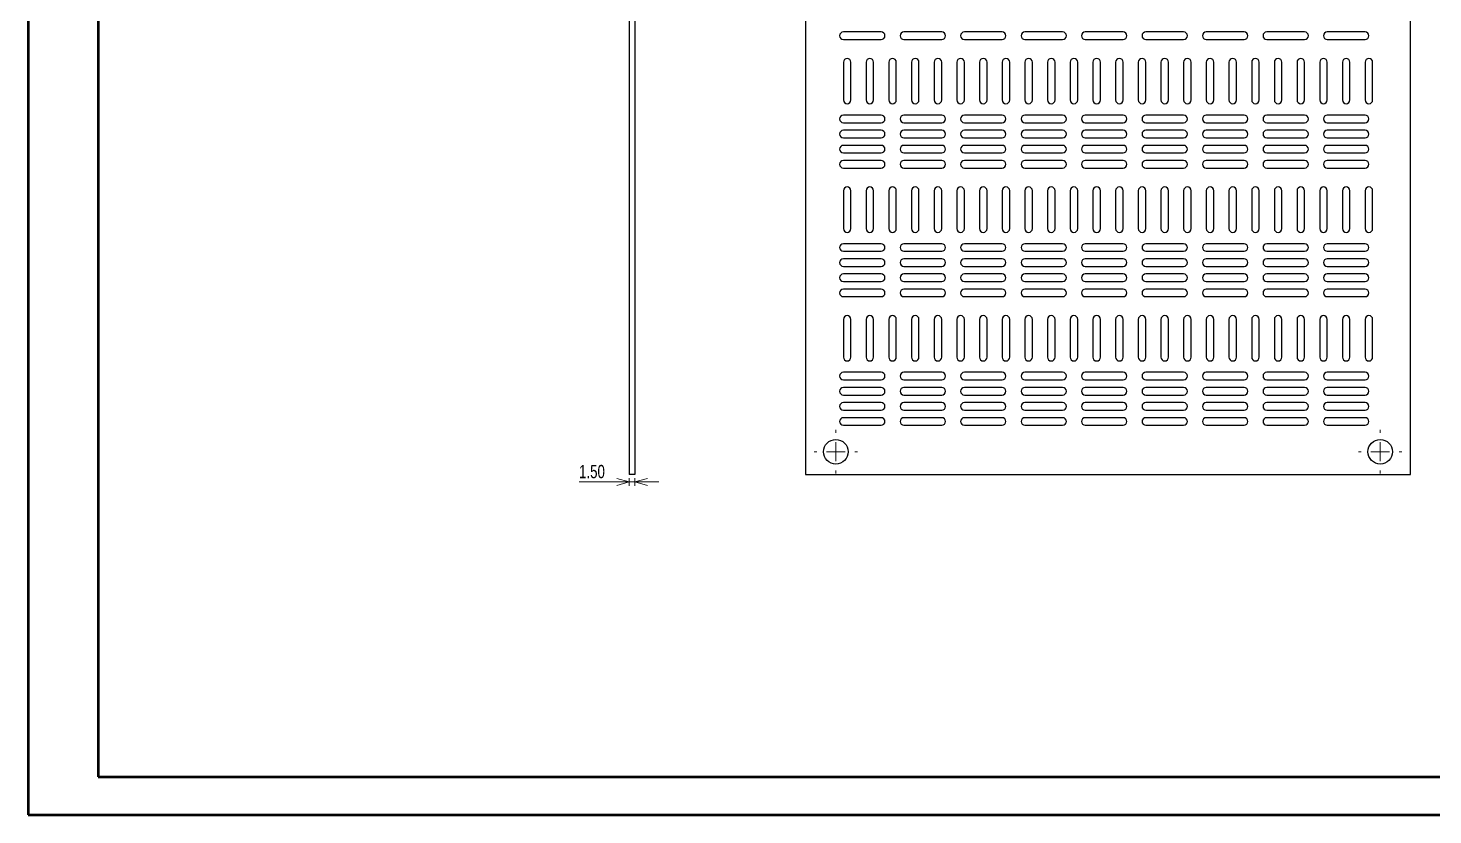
# Model space of a CAD drawing. Header units: millimetres. Extents: x 0 to 594, y 0 to 420.
# Drawn here: x 0 to 371.6, y 0 to 208 of the extents above; entities that cross this region are included whole.
import ezdxf

# ---------------------------------------------------------------- set-up
doc = ezdxf.new("R2010")
doc.units = ezdxf.units.MM
doc.styles.add('SLDTEXTSTYLE3', font='TXT', dxfattribs={"width": 0.75})
doc.dimstyles.new('SLDDIMSTYLE0', dxfattribs={"dimtxt": 3.5, "dimasz": 3.302, "dimexe": 0, "dimexo": 0.0625, "dimgap": 0.875, "dimtad": 3, "dimrnd": 1e-09, "dimzin": 4, "dimdsep": 46, "dimtxsty": 'SLDTEXTSTYLE3', "dimblk1": 'OPEN30', "dimblk2": 'OPEN30', "dimsah": 1, "dimcen": 0.09, "dimadec": 0, "dimazin": 1, "dimtfac": 1, "dimtmove": 0, "dimatfit": 0, "dimldrblk": 'OPEN30', "dimfxl": 0, "dimfrac": 2, "dimtolj": 1, "dimtzin": 12, "dimarcsym": 0})

# ---------------------------------------------------------------- blocks, each defined once
blk = doc.blocks.new('SW_CENTERMARKSYMBOL_0')
at = {"color": 0, "linetype": 'Continuous', "lineweight": 18}
for p, q in [((-144, 5), (-144, 5.75)), ((0, 5), (0, 5.75)), ((-149, 0), (-149.75, 0)), ((-144, 0), (-146.5, 0)), ((-144, 0), (-144, 2.5)), ((-144, 0), (-144, -2.5)), ((-144, 0), (-141.5, 0)), ((-139, 0), (-138.25, 0)), ((-5, 0), (-5.75, 0)), ((0, 0), (-2.5, 0)), ((0, 0), (0, 2.5)), ((0, 0), (0, -2.5)), ((0, 0), (2.5, 0)), ((5, 0), (5.75, 0)), ((-144, -5), (-144, -5.75)), ((0, -5), (0, -5.75))]:
    blk.add_line(p, q, dxfattribs=at)
blk = doc.blocks.new('_Open30')
at = {"color": 0, "linetype": 'ByBlock', "lineweight": -2}
for p, q in [((-1, 0.267949), (0, 0)), ((0, 0), (-1, -0.267949)), ((0, 0), (-1, 0))]:
    blk.add_line(p, q, dxfattribs=at)
blk = doc.blocks.new('_D')
at = {"color": 7, "linetype": 'Continuous', "lineweight": 0}
for p, q in [((159, 88.01), (145.74, 88.01)), ((159, 89.01), (159, 87.01)), ((160.5, 88.01), (159, 88.01)), ((160.5, 89.01), (160.5, 87.01)), ((160.5, 88.01), (166.85, 88.01))]:
    blk.add_line(p, q, dxfattribs=at)
at = {"color": 7, "linetype": 'Continuous', "lineweight": 18, "xscale": 3.302, "yscale": 3.302}
blk.add_blockref('_Open30', (159, 88.01), dxfattribs=at)
at = {"color": 7, "linetype": 'Continuous', "lineweight": 18, "xscale": 3.302, "yscale": 3.302, "rotation": 180.0000000000004}
blk.add_blockref('_Open30', (160.5, 88.01), dxfattribs=at)
at = {"color": 7, "linetype": 'Continuous', "lineweight": 18, "insert": (145.74, 92.52), "char_height": 3.5, "attachment_point": 1, "style": 'SLDTEXTSTYLE3'}
blk.add_mtext('1.50', dxfattribs=at)

msp = doc.modelspace()

# ---------------------------------------------------------------- linework, layer by layer
at = {"color": 7, "linetype": 'Continuous', "lineweight": 50}
for p, q in [((0, 420), (0, 0)), ((18.529, 410.028), (18.529, 10.028)), ((18.529, 10.028), (582.529, 10.028)), ((0, 0), (594, 0))]:
    msp.add_line(p, q, dxfattribs=at)
at = {"color": 7, "linetype": 'Continuous', "lineweight": 25}
for p, q in [((159.001, 340.008), (159.001, 90.008)), ((160.501, 340.008), (160.501, 90.008)), ((205.657, 340.008), (205.657, 90.008)), ((365.657, 90.008), (365.657, 340.008)), ((225.657, 207.008), (215.657, 207.008)), ((215.657, 205.008), (225.657, 205.008)), ((241.657, 207.008), (231.657, 207.008)), ((231.657, 205.008), (241.657, 205.008)), ((257.657, 207.008), (247.657, 207.008)), ((247.657, 205.008), (257.657, 205.008)), ((273.657, 207.008), (263.657, 207.008)), ((263.657, 205.008), (273.657, 205.008)), ((289.657, 207.008), (279.657, 207.008)), ((279.657, 205.008), (289.657, 205.008)), ((305.657, 207.008), (295.657, 207.008)), ((295.657, 205.008), (305.657, 205.008)), ((321.657, 207.008), (311.657, 207.008)), ((311.657, 205.008), (321.657, 205.008)), ((337.657, 207.008), (327.657, 207.008)), ((327.657, 205.008), (337.657, 205.008)), ((353.657, 207.008), (343.657, 207.008)), ((343.657, 205.008), (353.657, 205.008)), ((215.657, 199.008), (215.657, 189.008)), ((217.657, 189.008), (217.657, 199.008)), ((221.657, 199.008), (221.657, 189.008)), ((223.657, 189.008), (223.657, 199.008)), ((227.657, 199.008), (227.657, 189.008)), ((229.657, 189.008), (229.657, 199.008)), ((233.657, 199.008), (233.657, 189.008)), ((235.657, 189.008), (235.657, 199.008)), ((239.657, 199.008), (239.657, 189.008)), ((241.657, 189.008), (241.657, 199.008)), ((245.657, 199.008), (245.657, 189.008)), ((247.657, 189.008), (247.657, 199.008)), ((251.657, 199.008), (251.657, 189.008)), ((253.657, 189.008), (253.657, 199.008)), ((257.657, 199.008), (257.657, 189.008)), ((259.657, 189.008), (259.657, 199.008)), ((263.657, 199.008), (263.657, 189.008)), ((265.657, 189.008), (265.657, 199.008)), ((269.657, 199.008), (269.657, 189.008)), ((271.657, 189.008), (271.657, 199.008)), ((275.657, 199.008), (275.657, 189.008)), ((277.657, 189.008), (277.657, 199.008)), ((281.657, 199.008), (281.657, 189.008)), ((283.657, 189.008), (283.657, 199.008)), ((287.657, 199.008), (287.657, 189.008)), ((289.657, 189.008), (289.657, 199.008)), ((293.657, 199.008), (293.657, 189.008)), ((295.657, 189.008), (295.657, 199.008)), ((299.657, 199.008), (299.657, 189.008)), ((301.657, 189.008), (301.657, 199.008)), ((305.657, 199.008), (305.657, 189.008)), ((307.657, 189.008), (307.657, 199.008)), ((311.657, 199.008), (311.657, 189.008)), ((313.657, 189.008), (313.657, 199.008)), ((317.657, 199.008), (317.657, 189.008)), ((319.657, 189.008), (319.657, 199.008)), ((323.657, 199.008), (323.657, 189.008)), ((325.657, 189.008), (325.657, 199.008)), ((329.657, 199.008), (329.657, 189.008)), ((331.657, 189.008), (331.657, 199.008)), ((335.657, 199.008), (335.657, 189.008)), ((337.657, 189.008), (337.657, 199.008)), ((341.657, 199.008), (341.657, 189.008)), ((343.657, 189.008), (343.657, 199.008)), ((347.657, 199.008), (347.657, 189.008)), ((349.657, 189.008), (349.657, 199.008)), ((353.657, 199.008), (353.657, 189.008)), ((355.657, 189.008), (355.657, 199.008)), ((225.657, 185.008), (215.657, 185.008)), ((215.657, 183.008), (225.657, 183.008)), ((241.657, 185.008), (231.657, 185.008)), ((231.657, 183.008), (241.657, 183.008)), ((257.657, 185.008), (247.657, 185.008)), ((247.657, 183.008), (257.657, 183.008)), ((273.657, 185.008), (263.657, 185.008)), ((263.657, 183.008), (273.657, 183.008)), ((289.657, 185.008), (279.657, 185.008)), ((279.657, 183.008), (289.657, 183.008)), ((305.657, 185.008), (295.657, 185.008)), ((295.657, 183.008), (305.657, 183.008)), ((321.657, 185.008), (311.657, 185.008)), ((311.657, 183.008), (321.657, 183.008)), ((337.657, 185.008), (327.657, 185.008)), ((327.657, 183.008), (337.657, 183.008)), ((353.657, 185.008), (343.657, 185.008)), ((343.657, 183.008), (353.657, 183.008)), ((225.657, 181.008), (215.657, 181.008)), ((215.657, 179.008), (225.657, 179.008)), ((241.657, 181.008), (231.657, 181.008)), ((231.657, 179.008), (241.657, 179.008)), ((257.657, 181.008), (247.657, 181.008)), ((247.657, 179.008), (257.657, 179.008)), ((273.657, 181.008), (263.657, 181.008)), ((263.657, 179.008), (273.657, 179.008)), ((289.657, 181.008), (279.657, 181.008)), ((279.657, 179.008), (289.657, 179.008)), ((305.657, 181.008), (295.657, 181.008)), ((295.657, 179.008), (305.657, 179.008)), ((321.657, 181.008), (311.657, 181.008)), ((311.657, 179.008), (321.657, 179.008)), ((337.657, 181.008), (327.657, 181.008)), ((327.657, 179.008), (337.657, 179.008)), ((353.657, 181.008), (343.657, 181.008)), ((343.657, 179.008), (353.657, 179.008)), ((225.657, 177.008), (215.657, 177.008)), ((215.657, 175.008), (225.657, 175.008)), ((241.657, 177.008), (231.657, 177.008)), ((231.657, 175.008), (241.657, 175.008)), ((257.657, 177.008), (247.657, 177.008)), ((247.657, 175.008), (257.657, 175.008)), ((273.657, 177.008), (263.657, 177.008)), ((263.657, 175.008), (273.657, 175.008)), ((289.657, 177.008), (279.657, 177.008)), ((279.657, 175.008), (289.657, 175.008)), ((305.657, 177.008), (295.657, 177.008)), ((295.657, 175.008), (305.657, 175.008)), ((321.657, 177.008), (311.657, 177.008)), ((311.657, 175.008), (321.657, 175.008)), ((337.657, 177.008), (327.657, 177.008)), ((327.657, 175.008), (337.657, 175.008)), ((353.657, 177.008), (343.657, 177.008)), ((343.657, 175.008), (353.657, 175.008)), ((225.657, 173.008), (215.657, 173.008)), ((215.657, 171.008), (225.657, 171.008)), ((241.657, 173.008), (231.657, 173.008)), ((231.657, 171.008), (241.657, 171.008)), ((257.657, 173.008), (247.657, 173.008)), ((247.657, 171.008), (257.657, 171.008)), ((273.657, 173.008), (263.657, 173.008)), ((263.657, 171.008), (273.657, 171.008)), ((289.657, 173.008), (279.657, 173.008)), ((279.657, 171.008), (289.657, 171.008)), ((305.657, 173.008), (295.657, 173.008)), ((295.657, 171.008), (305.657, 171.008)), ((321.657, 173.008), (311.657, 173.008)), ((311.657, 171.008), (321.657, 171.008)), ((337.657, 173.008), (327.657, 173.008)), ((327.657, 171.008), (337.657, 171.008)), ((353.657, 173.008), (343.657, 173.008)), ((343.657, 171.008), (353.657, 171.008)), ((215.657, 165.008), (215.657, 155.008)), ((217.657, 155.008), (217.657, 165.008)), ((221.657, 165.008), (221.657, 155.008)), ((223.657, 155.008), (223.657, 165.008)), ((227.657, 165.008), (227.657, 155.008)), ((229.657, 155.008), (229.657, 165.008)), ((233.657, 165.008), (233.657, 155.008)), ((235.657, 155.008), (235.657, 165.008)), ((239.657, 165.008), (239.657, 155.008)), ((241.657, 155.008), (241.657, 165.008)), ((245.657, 165.008), (245.657, 155.008)), ((247.657, 155.008), (247.657, 165.008)), ((251.657, 165.008), (251.657, 155.008)), ((253.657, 155.008), (253.657, 165.008)), ((257.657, 165.008), (257.657, 155.008)), ((259.657, 155.008), (259.657, 165.008)), ((263.657, 165.008), (263.657, 155.008)), ((265.657, 155.008), (265.657, 165.008)), ((269.657, 165.008), (269.657, 155.008)), ((271.657, 155.008), (271.657, 165.008)), ((275.657, 165.008), (275.657, 155.008)), ((277.657, 155.008), (277.657, 165.008)), ((281.657, 165.008), (281.657, 155.008)), ((283.657, 155.008), (283.657, 165.008)), ((287.657, 165.008), (287.657, 155.008)), ((289.657, 155.008), (289.657, 165.008)), ((293.657, 165.008), (293.657, 155.008)), ((295.657, 155.008), (295.657, 165.008)), ((299.657, 165.008), (299.657, 155.008)), ((301.657, 155.008), (301.657, 165.008)), ((305.657, 165.008), (305.657, 155.008)), ((307.657, 155.008), (307.657, 165.008)), ((311.657, 165.008), (311.657, 155.008)), ((313.657, 155.008), (313.657, 165.008)), ((317.657, 165.008), (317.657, 155.008)), ((319.657, 155.008), (319.657, 165.008)), ((323.657, 165.008), (323.657, 155.008)), ((325.657, 155.008), (325.657, 165.008)), ((329.657, 165.008), (329.657, 155.008)), ((331.657, 155.008), (331.657, 165.008)), ((335.657, 165.008), (335.657, 155.008)), ((337.657, 155.008), (337.657, 165.008)), ((341.657, 165.008), (341.657, 155.008)), ((343.657, 155.008), (343.657, 165.008)), ((347.657, 165.008), (347.657, 155.008)), ((349.657, 155.008), (349.657, 165.008)), ((353.657, 165.008), (353.657, 155.008)), ((355.657, 155.008), (355.657, 165.008)), ((225.657, 151.008), (215.657, 151.008)), ((215.657, 149.008), (225.657, 149.008)), ((241.657, 151.008), (231.657, 151.008)), ((231.657, 149.008), (241.657, 149.008)), ((257.657, 151.008), (247.657, 151.008)), ((247.657, 149.008), (257.657, 149.008)), ((273.657, 151.008), (263.657, 151.008)), ((263.657, 149.008), (273.657, 149.008)), ((289.657, 151.008), (279.657, 151.008)), ((279.657, 149.008), (289.657, 149.008)), ((305.657, 151.008), (295.657, 151.008)), ((295.657, 149.008), (305.657, 149.008)), ((321.657, 151.008), (311.657, 151.008)), ((311.657, 149.008), (321.657, 149.008)), ((337.657, 151.008), (327.657, 151.008)), ((327.657, 149.008), (337.657, 149.008)), ((353.657, 151.008), (343.657, 151.008)), ((343.657, 149.008), (353.657, 149.008)), ((225.657, 147.008), (215.657, 147.008)), ((215.657, 145.008), (225.657, 145.008)), ((241.657, 147.008), (231.657, 147.008)), ((231.657, 145.008), (241.657, 145.008)), ((257.657, 147.008), (247.657, 147.008)), ((247.657, 145.008), (257.657, 145.008)), ((273.657, 147.008), (263.657, 147.008)), ((263.657, 145.008), (273.657, 145.008)), ((289.657, 147.008), (279.657, 147.008)), ((279.657, 145.008), (289.657, 145.008)), ((305.657, 147.008), (295.657, 147.008)), ((295.657, 145.008), (305.657, 145.008)), ((321.657, 147.008), (311.657, 147.008)), ((311.657, 145.008), (321.657, 145.008)), ((337.657, 147.008), (327.657, 147.008)), ((327.657, 145.008), (337.657, 145.008)), ((353.657, 147.008), (343.657, 147.008)), ((343.657, 145.008), (353.657, 145.008)), ((225.657, 143.008), (215.657, 143.008)), ((241.657, 143.008), (231.657, 143.008)), ((257.657, 143.008), (247.657, 143.008)), ((273.657, 143.008), (263.657, 143.008)), ((289.657, 143.008), (279.657, 143.008)), ((305.657, 143.008), (295.657, 143.008)), ((321.657, 143.008), (311.657, 143.008)), ((337.657, 143.008), (327.657, 143.008)), ((353.657, 143.008), (343.657, 143.008)), ((215.657, 141.008), (225.657, 141.008)), ((225.657, 139.008), (215.657, 139.008)), ((231.657, 141.008), (241.657, 141.008)), ((241.657, 139.008), (231.657, 139.008)), ((247.657, 141.008), (257.657, 141.008)), ((257.657, 139.008), (247.657, 139.008)), ((263.657, 141.008), (273.657, 141.008)), ((273.657, 139.008), (263.657, 139.008)), ((279.657, 141.008), (289.657, 141.008)), ((289.657, 139.008), (279.657, 139.008)), ((295.657, 141.008), (305.657, 141.008)), ((305.657, 139.008), (295.657, 139.008)), ((311.657, 141.008), (321.657, 141.008)), ((321.657, 139.008), (311.657, 139.008)), ((327.657, 141.008), (337.657, 141.008)), ((337.657, 139.008), (327.657, 139.008)), ((343.657, 141.008), (353.657, 141.008)), ((353.657, 139.008), (343.657, 139.008)), ((215.657, 137.008), (225.657, 137.008)), ((231.657, 137.008), (241.657, 137.008)), ((247.657, 137.008), (257.657, 137.008)), ((263.657, 137.008), (273.657, 137.008)), ((279.657, 137.008), (289.657, 137.008)), ((295.657, 137.008), (305.657, 137.008)), ((311.657, 137.008), (321.657, 137.008)), ((327.657, 137.008), (337.657, 137.008)), ((343.657, 137.008), (353.657, 137.008)), ((215.657, 131.008), (215.657, 121.008)), ((217.657, 121.008), (217.657, 131.008)), ((221.657, 131.008), (221.657, 121.008)), ((223.657, 121.008), (223.657, 131.008)), ((227.657, 131.008), (227.657, 121.008)), ((229.657, 121.008), (229.657, 131.008)), ((233.657, 131.008), (233.657, 121.008)), ((235.657, 121.008), (235.657, 131.008)), ((239.657, 131.008), (239.657, 121.008)), ((241.657, 121.008), (241.657, 131.008)), ((245.657, 131.008), (245.657, 121.008)), ((247.657, 121.008), (247.657, 131.008)), ((251.657, 131.008), (251.657, 121.008)), ((253.657, 121.008), (253.657, 131.008)), ((257.657, 131.008), (257.657, 121.008)), ((259.657, 121.008), (259.657, 131.008)), ((263.657, 131.008), (263.657, 121.008)), ((265.657, 121.008), (265.657, 131.008)), ((269.657, 131.008), (269.657, 121.008)), ((271.657, 121.008), (271.657, 131.008)), ((275.657, 131.008), (275.657, 121.008)), ((277.657, 121.008), (277.657, 131.008)), ((281.657, 131.008), (281.657, 121.008)), ((283.657, 121.008), (283.657, 131.008)), ((287.657, 131.008), (287.657, 121.008)), ((289.657, 121.008), (289.657, 131.008)), ((293.657, 131.008), (293.657, 121.008)), ((295.657, 121.008), (295.657, 131.008)), ((299.657, 131.008), (299.657, 121.008)), ((301.657, 121.008), (301.657, 131.008)), ((305.657, 131.008), (305.657, 121.008)), ((307.657, 121.008), (307.657, 131.008)), ((311.657, 131.008), (311.657, 121.008)), ((313.657, 121.008), (313.657, 131.008)), ((317.657, 131.008), (317.657, 121.008)), ((319.657, 121.008), (319.657, 131.008)), ((323.657, 131.008), (323.657, 121.008)), ((325.657, 121.008), (325.657, 131.008)), ((329.657, 131.008), (329.657, 121.008)), ((331.657, 121.008), (331.657, 131.008)), ((335.657, 131.008), (335.657, 121.008)), ((337.657, 121.008), (337.657, 131.008)), ((341.657, 131.008), (341.657, 121.008)), ((343.657, 121.008), (343.657, 131.008)), ((347.657, 131.008), (347.657, 121.008)), ((349.657, 121.008), (349.657, 131.008)), ((353.657, 131.008), (353.657, 121.008)), ((355.657, 121.008), (355.657, 131.008)), ((225.657, 117.008), (215.657, 117.008)), ((241.657, 117.008), (231.657, 117.008)), ((257.657, 117.008), (247.657, 117.008)), ((273.657, 117.008), (263.657, 117.008)), ((289.657, 117.008), (279.657, 117.008)), ((305.657, 117.008), (295.657, 117.008)), ((321.657, 117.008), (311.657, 117.008)), ((337.657, 117.008), (327.657, 117.008)), ((353.657, 117.008), (343.657, 117.008)), ((215.657, 115.008), (225.657, 115.008)), ((225.657, 113.008), (215.657, 113.008)), ((231.657, 115.008), (241.657, 115.008)), ((241.657, 113.008), (231.657, 113.008)), ((247.657, 115.008), (257.657, 115.008)), ((257.657, 113.008), (247.657, 113.008)), ((263.657, 115.008), (273.657, 115.008)), ((273.657, 113.008), (263.657, 113.008)), ((279.657, 115.008), (289.657, 115.008)), ((289.657, 113.008), (279.657, 113.008)), ((295.657, 115.008), (305.657, 115.008)), ((305.657, 113.008), (295.657, 113.008)), ((311.657, 115.008), (321.657, 115.008)), ((321.657, 113.008), (311.657, 113.008)), ((327.657, 115.008), (337.657, 115.008)), ((337.657, 113.008), (327.657, 113.008)), ((343.657, 115.008), (353.657, 115.008)), ((353.657, 113.008), (343.657, 113.008)), ((215.657, 111.008), (225.657, 111.008)), ((225.657, 109.008), (215.657, 109.008)), ((231.657, 111.008), (241.657, 111.008)), ((241.657, 109.008), (231.657, 109.008)), ((247.657, 111.008), (257.657, 111.008)), ((257.657, 109.008), (247.657, 109.008)), ((263.657, 111.008), (273.657, 111.008)), ((273.657, 109.008), (263.657, 109.008)), ((279.657, 111.008), (289.657, 111.008)), ((289.657, 109.008), (279.657, 109.008)), ((295.657, 111.008), (305.657, 111.008)), ((305.657, 109.008), (295.657, 109.008)), ((311.657, 111.008), (321.657, 111.008)), ((321.657, 109.008), (311.657, 109.008)), ((327.657, 111.008), (337.657, 111.008)), ((337.657, 109.008), (327.657, 109.008)), ((343.657, 111.008), (353.657, 111.008)), ((353.657, 109.008), (343.657, 109.008)), ((215.657, 107.008), (225.657, 107.008)), ((225.657, 105.008), (215.657, 105.008)), ((231.657, 107.008), (241.657, 107.008)), ((241.657, 105.008), (231.657, 105.008)), ((247.657, 107.008), (257.657, 107.008)), ((257.657, 105.008), (247.657, 105.008)), ((263.657, 107.008), (273.657, 107.008)), ((273.657, 105.008), (263.657, 105.008)), ((279.657, 107.008), (289.657, 107.008)), ((289.657, 105.008), (279.657, 105.008)), ((295.657, 107.008), (305.657, 107.008)), ((305.657, 105.008), (295.657, 105.008)), ((311.657, 107.008), (321.657, 107.008)), ((321.657, 105.008), (311.657, 105.008)), ((327.657, 107.008), (337.657, 107.008)), ((337.657, 105.008), (327.657, 105.008)), ((343.657, 107.008), (353.657, 107.008)), ((353.657, 105.008), (343.657, 105.008)), ((215.657, 103.008), (225.657, 103.008)), ((231.657, 103.008), (241.657, 103.008)), ((247.657, 103.008), (257.657, 103.008)), ((263.657, 103.008), (273.657, 103.008)), ((279.657, 103.008), (289.657, 103.008)), ((295.657, 103.008), (305.657, 103.008)), ((311.657, 103.008), (321.657, 103.008)), ((327.657, 103.008), (337.657, 103.008)), ((343.657, 103.008), (353.657, 103.008)), ((160.501, 90.008), (159.001, 90.008)), ((205.657, 90.008), (365.657, 90.008))]:
    msp.add_line(p, q, dxfattribs=at)
for centre in [(213.657, 96.008), (357.657, 96.008)]:
    msp.add_circle(centre, 3.25, dxfattribs=at)
for centre, start, end in [((215.657, 206.008), 90, 270), ((225.657, 206.008), 270, 90), ((231.657, 206.008), 90, 270), ((241.657, 206.008), 270, 90), ((247.657, 206.008), 90, 270), ((257.657, 206.008), 270, 90), ((263.657, 206.008), 90, 270), ((273.657, 206.008), 270, 90), ((279.657, 206.008), 90, 270), ((289.657, 206.008), 270, 90), ((295.657, 206.008), 90, 270), ((305.657, 206.008), 270, 90), ((311.657, 206.008), 90, 270), ((321.657, 206.008), 270, 90), ((327.657, 206.008), 90, 270), ((337.657, 206.008), 270, 90), ((343.657, 206.008), 90, 270), ((353.657, 206.008), 270, 90), ((216.657, 199.008), 0, 180), ((222.657, 199.008), 0, 180), ((228.657, 199.008), 0, 180), ((234.657, 199.008), 0, 180), ((240.657, 199.008), 0, 180), ((246.657, 199.008), 0, 180), ((252.657, 199.008), 0, 180), ((258.657, 199.008), 0, 180), ((264.657, 199.008), 0, 180), ((270.657, 199.008), 0, 180), ((276.657, 199.008), 0, 180), ((282.657, 199.008), 0, 180), ((288.657, 199.008), 0, 180), ((294.657, 199.008), 0, 180), ((300.657, 199.008), 0, 180), ((306.657, 199.008), 0, 180), ((312.657, 199.008), 0, 180), ((318.657, 199.008), 0, 180), ((324.657, 199.008), 0, 180), ((330.657, 199.008), 0, 180), ((336.657, 199.008), 0, 180), ((342.657, 199.008), 0, 180), ((348.657, 199.008), 0, 180), ((354.657, 199.008), 0, 180), ((216.657, 189.008), 180, 0), ((222.657, 189.008), 180, 0), ((228.657, 189.008), 180, 0), ((234.657, 189.008), 180, 0), ((240.657, 189.008), 180, 0), ((246.657, 189.008), 180, 0), ((252.657, 189.008), 180, 0), ((258.657, 189.008), 180, 0), ((264.657, 189.008), 180, 0), ((270.657, 189.008), 180, 0), ((276.657, 189.008), 180, 0), ((282.657, 189.008), 180, 0), ((288.657, 189.008), 180, 0), ((294.657, 189.008), 180, 0), ((300.657, 189.008), 180, 0), ((306.657, 189.008), 180, 0), ((312.657, 189.008), 180, 0), ((318.657, 189.008), 180, 0), ((324.657, 189.008), 180, 0), ((330.657, 189.008), 180, 0), ((336.657, 189.008), 180, 0), ((342.657, 189.008), 180, 0), ((348.657, 189.008), 180, 0), ((354.657, 189.008), 180, 0), ((215.657, 184.008), 90, 270), ((225.657, 184.008), 270, 90), ((231.657, 184.008), 90, 270), ((241.657, 184.008), 270, 90), ((247.657, 184.008), 90, 270), ((257.657, 184.008), 270, 90), ((263.657, 184.008), 90, 270), ((273.657, 184.008), 270, 90), ((279.657, 184.008), 90, 270), ((289.657, 184.008), 270, 90), ((295.657, 184.008), 90, 270), ((305.657, 184.008), 270, 90), ((311.657, 184.008), 90, 270), ((321.657, 184.008), 270, 90), ((327.657, 184.008), 90, 270), ((337.657, 184.008), 270, 90), ((343.657, 184.008), 90, 270), ((353.657, 184.008), 270, 90), ((215.657, 180.008), 90, 270), ((225.657, 180.008), 270, 90), ((231.657, 180.008), 90, 270), ((241.657, 180.008), 270, 90), ((247.657, 180.008), 90, 270), ((257.657, 180.008), 270, 90), ((263.657, 180.008), 90, 270), ((273.657, 180.008), 270, 90), ((279.657, 180.008), 90, 270), ((289.657, 180.008), 270, 90), ((295.657, 180.008), 90, 270), ((305.657, 180.008), 270, 90), ((311.657, 180.008), 90, 270), ((321.657, 180.008), 270, 90), ((327.657, 180.008), 90, 270), ((337.657, 180.008), 270, 90), ((343.657, 180.008), 90, 270), ((353.657, 180.008), 270, 90), ((215.657, 176.008), 90, 270), ((225.657, 176.008), 270, 90), ((231.657, 176.008), 90, 270), ((241.657, 176.008), 270, 90), ((247.657, 176.008), 90, 270), ((257.657, 176.008), 270, 90), ((263.657, 176.008), 90, 270), ((273.657, 176.008), 270, 90), ((279.657, 176.008), 90, 270), ((289.657, 176.008), 270, 90), ((295.657, 176.008), 90, 270), ((305.657, 176.008), 270, 90), ((311.657, 176.008), 90, 270), ((321.657, 176.008), 270, 90), ((327.657, 176.008), 90, 270), ((337.657, 176.008), 270, 90), ((343.657, 176.008), 90, 270), ((353.657, 176.008), 270, 90), ((215.657, 172.008), 90, 270), ((225.657, 172.008), 270, 90), ((231.657, 172.008), 90, 270), ((241.657, 172.008), 270, 90), ((247.657, 172.008), 90, 270), ((257.657, 172.008), 270, 90), ((263.657, 172.008), 90, 270), ((273.657, 172.008), 270, 90), ((279.657, 172.008), 90, 270), ((289.657, 172.008), 270, 90), ((295.657, 172.008), 90, 270), ((305.657, 172.008), 270, 90), ((311.657, 172.008), 90, 270), ((321.657, 172.008), 270, 90), ((327.657, 172.008), 90, 270), ((337.657, 172.008), 270, 90), ((343.657, 172.008), 90, 270), ((353.657, 172.008), 270, 90), ((216.657, 165.008), 0, 180), ((222.657, 165.008), 0, 180), ((228.657, 165.008), 0, 180), ((234.657, 165.008), 0, 180), ((240.657, 165.008), 0, 180), ((246.657, 165.008), 0, 180), ((252.657, 165.008), 0, 180), ((258.657, 165.008), 0, 180), ((264.657, 165.008), 0, 180), ((270.657, 165.008), 0, 180), ((276.657, 165.008), 0, 180), ((282.657, 165.008), 0, 180), ((288.657, 165.008), 0, 180), ((294.657, 165.008), 0, 180), ((300.657, 165.008), 0, 180), ((306.657, 165.008), 0, 180), ((312.657, 165.008), 0, 180), ((318.657, 165.008), 0, 180), ((324.657, 165.008), 0, 180), ((330.657, 165.008), 0, 180), ((336.657, 165.008), 0, 180), ((342.657, 165.008), 0, 180), ((348.657, 165.008), 0, 180), ((354.657, 165.008), 0, 180), ((216.657, 155.008), 180, 0), ((222.657, 155.008), 180, 0), ((228.657, 155.008), 180, 0), ((234.657, 155.008), 180, 0), ((240.657, 155.008), 180, 0), ((246.657, 155.008), 180, 0), ((252.657, 155.008), 180, 0), ((258.657, 155.008), 180, 0), ((264.657, 155.008), 180, 0), ((270.657, 155.008), 180, 0), ((276.657, 155.008), 180, 0), ((282.657, 155.008), 180, 0), ((288.657, 155.008), 180, 0), ((294.657, 155.008), 180, 0), ((300.657, 155.008), 180, 0), ((306.657, 155.008), 180, 0), ((312.657, 155.008), 180, 0), ((318.657, 155.008), 180, 0), ((324.657, 155.008), 180, 0), ((330.657, 155.008), 180, 0), ((336.657, 155.008), 180, 0), ((342.657, 155.008), 180, 0), ((348.657, 155.008), 180, 0), ((354.657, 155.008), 180, 0), ((215.657, 150.008), 90, 270), ((225.657, 150.008), 270, 90), ((231.657, 150.008), 90, 270), ((241.657, 150.008), 270, 90), ((247.657, 150.008), 90, 270), ((257.657, 150.008), 270, 90), ((263.657, 150.008), 90, 270), ((273.657, 150.008), 270, 90), ((279.657, 150.008), 90, 270), ((289.657, 150.008), 270, 90), ((295.657, 150.008), 90, 270), ((305.657, 150.008), 270, 90), ((311.657, 150.008), 90, 270), ((321.657, 150.008), 270, 90), ((327.657, 150.008), 90, 270), ((337.657, 150.008), 270, 90), ((343.657, 150.008), 90, 270), ((353.657, 150.008), 270, 90), ((215.657, 146.008), 90, 270), ((225.657, 146.008), 270, 90), ((231.657, 146.008), 90, 270), ((241.657, 146.008), 270, 90), ((247.657, 146.008), 90, 270), ((257.657, 146.008), 270, 90), ((263.657, 146.008), 90, 270), ((273.657, 146.008), 270, 90), ((279.657, 146.008), 90, 270), ((289.657, 146.008), 270, 90), ((295.657, 146.008), 90, 270), ((305.657, 146.008), 270, 90), ((311.657, 146.008), 90, 270), ((321.657, 146.008), 270, 90), ((327.657, 146.008), 90, 270), ((337.657, 146.008), 270, 90), ((343.657, 146.008), 90, 270), ((353.657, 146.008), 270, 90), ((215.657, 142.008), 90, 270), ((225.657, 142.008), 270, 90), ((231.657, 142.008), 90, 270), ((241.657, 142.008), 270, 90), ((247.657, 142.008), 90, 270), ((257.657, 142.008), 270, 90), ((263.657, 142.008), 90, 270), ((273.657, 142.008), 270, 90), ((279.657, 142.008), 90, 270), ((289.657, 142.008), 270, 90), ((295.657, 142.008), 90, 270), ((305.657, 142.008), 270, 90), ((311.657, 142.008), 90, 270), ((321.657, 142.008), 270, 90), ((327.657, 142.008), 90, 270), ((337.657, 142.008), 270, 90), ((343.657, 142.008), 90, 270), ((353.657, 142.008), 270, 90), ((215.657, 138.008), 90, 270), ((225.657, 138.008), 270, 90), ((231.657, 138.008), 90, 270), ((241.657, 138.008), 270, 90), ((247.657, 138.008), 90, 270), ((257.657, 138.008), 270, 90), ((263.657, 138.008), 90, 270), ((273.657, 138.008), 270, 90), ((279.657, 138.008), 90, 270), ((289.657, 138.008), 270, 90), ((295.657, 138.008), 90, 270), ((305.657, 138.008), 270, 90), ((311.657, 138.008), 90, 270), ((321.657, 138.008), 270, 90), ((327.657, 138.008), 90, 270), ((337.657, 138.008), 270, 90), ((343.657, 138.008), 90, 270), ((353.657, 138.008), 270, 90), ((216.657, 131.008), 0, 180), ((222.657, 131.008), 0, 180), ((228.657, 131.008), 0, 180), ((234.657, 131.008), 0, 180), ((240.657, 131.008), 0, 180), ((246.657, 131.008), 0, 180), ((252.657, 131.008), 0, 180), ((258.657, 131.008), 0, 180), ((264.657, 131.008), 0, 180), ((270.657, 131.008), 0, 180), ((276.657, 131.008), 0, 180), ((282.657, 131.008), 0, 180), ((288.657, 131.008), 0, 180), ((294.657, 131.008), 0, 180), ((300.657, 131.008), 0, 180), ((306.657, 131.008), 0, 180), ((312.657, 131.008), 0, 180), ((318.657, 131.008), 0, 180), ((324.657, 131.008), 0, 180), ((330.657, 131.008), 0, 180), ((336.657, 131.008), 0, 180), ((342.657, 131.008), 0, 180), ((348.657, 131.008), 0, 180), ((354.657, 131.008), 0, 180), ((216.657, 121.008), 180, 0), ((222.657, 121.008), 180, 0), ((228.657, 121.008), 180, 0), ((234.657, 121.008), 180, 0), ((240.657, 121.008), 180, 0), ((246.657, 121.008), 180, 0), ((252.657, 121.008), 180, 0), ((258.657, 121.008), 180, 0), ((264.657, 121.008), 180, 0), ((270.657, 121.008), 180, 0), ((276.657, 121.008), 180, 0), ((282.657, 121.008), 180, 0), ((288.657, 121.008), 180, 0), ((294.657, 121.008), 180, 0), ((300.657, 121.008), 180, 0), ((306.657, 121.008), 180, 0), ((312.657, 121.008), 180, 0), ((318.657, 121.008), 180, 0), ((324.657, 121.008), 180, 0), ((330.657, 121.008), 180, 0), ((336.657, 121.008), 180, 0), ((342.657, 121.008), 180, 0), ((348.657, 121.008), 180, 0), ((354.657, 121.008), 180, 0), ((215.657, 116.008), 90, 270), ((225.657, 116.008), 270, 90), ((231.657, 116.008), 90, 270), ((241.657, 116.008), 270, 90), ((247.657, 116.008), 90, 270), ((257.657, 116.008), 270, 90), ((263.657, 116.008), 90, 270), ((273.657, 116.008), 270, 90), ((279.657, 116.008), 90, 270), ((289.657, 116.008), 270, 90), ((295.657, 116.008), 90, 270), ((305.657, 116.008), 270, 90), ((311.657, 116.008), 90, 270), ((321.657, 116.008), 270, 90), ((327.657, 116.008), 90, 270), ((337.657, 116.008), 270, 90), ((343.657, 116.008), 90, 270), ((353.657, 116.008), 270, 90), ((215.657, 112.008), 90, 270), ((225.657, 112.008), 270, 90), ((231.657, 112.008), 90, 270), ((241.657, 112.008), 270, 90), ((247.657, 112.008), 90, 270), ((257.657, 112.008), 270, 90), ((263.657, 112.008), 90, 270), ((273.657, 112.008), 270, 90), ((279.657, 112.008), 90, 270), ((289.657, 112.008), 270, 90), ((295.657, 112.008), 90, 270), ((305.657, 112.008), 270, 90), ((311.657, 112.008), 90, 270), ((321.657, 112.008), 270, 90), ((327.657, 112.008), 90, 270), ((337.657, 112.008), 270, 90), ((343.657, 112.008), 90, 270), ((353.657, 112.008), 270, 90), ((215.657, 108.008), 90, 270), ((225.657, 108.008), 270, 90), ((231.657, 108.008), 90, 270), ((241.657, 108.008), 270, 90), ((247.657, 108.008), 90, 270), ((257.657, 108.008), 270, 90), ((263.657, 108.008), 90, 270), ((273.657, 108.008), 270, 90), ((279.657, 108.008), 90, 270), ((289.657, 108.008), 270, 90), ((295.657, 108.008), 90, 270), ((305.657, 108.008), 270, 90), ((311.657, 108.008), 90, 270), ((321.657, 108.008), 270, 90), ((327.657, 108.008), 90, 270), ((337.657, 108.008), 270, 90), ((343.657, 108.008), 90, 270), ((353.657, 108.008), 270, 90), ((215.657, 104.008), 90, 270), ((225.657, 104.008), 270, 90), ((231.657, 104.008), 90, 270), ((241.657, 104.008), 270, 90), ((247.657, 104.008), 90, 270), ((257.657, 104.008), 270, 90), ((263.657, 104.008), 90, 270), ((273.657, 104.008), 270, 90), ((279.657, 104.008), 90, 270), ((289.657, 104.008), 270, 90), ((295.657, 104.008), 90, 270), ((305.657, 104.008), 270, 90), ((311.657, 104.008), 90, 270), ((321.657, 104.008), 270, 90), ((327.657, 104.008), 90, 270), ((337.657, 104.008), 270, 90), ((343.657, 104.008), 90, 270), ((353.657, 104.008), 270, 90)]:
    msp.add_arc(centre, 1, start, end, dxfattribs=at)

# ---------------------------------------------------------------- block references
at = {"color": 7, "linetype": 'Continuous', "lineweight": 18}
msp.add_blockref('SW_CENTERMARKSYMBOL_0', (357.657, 96.008), dxfattribs=at)

# ---------------------------------------------------------------- dimensions: what is measured, and where the dimension line sits
dim = msp.add_linear_dim(base=(159.001, 88.009), p1=(160.501, 90.008), p2=(159.001, 90.008), dimstyle='SLDDIMSTYLE0', dxfattribs=at)
dim.commit()
dim.dimension.update_dxf_attribs({"geometry": '_D', "text_midpoint": (150.268, 88.009), "dimtype": 160})

doc.saveas('drawing.dxf')
